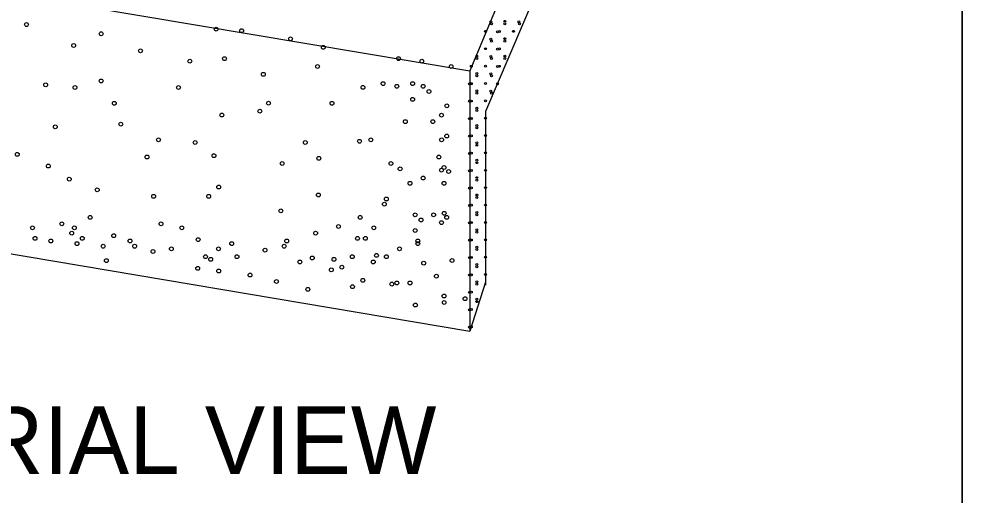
# Model space of a CAD drawing. Extents: x 1007 to 1035.5, y 1000.5 to 1021.5.
# Drawn here: x 1032.16 to 1035.5, y 1005.521 to 1007.208 of the extents above; entities that cross this region are included whole.
import ezdxf

# ---------------------------------------------------------------- set-up
doc = ezdxf.new("R2010")
doc.units = 0
for name, color, linetype in [('Level 1', 7, 'Continuous'), ('Level 10', 7, 'Continuous'), ('Level 11', 7, 'Continuous'), ('Level 2', 7, 'Continuous')]:
    doc.layers.add(name, color=color, linetype=linetype)

msp = doc.modelspace()

# ---------------------------------------------------------------- linework, layer by layer
at = {"layer": 'Level 1'}
for p, q in [((1034.4575, 1008.7069), (1033.7571, 1007.0237)), ((1034.4026, 1008.2678), (1033.812, 1006.8795)), ((1030.4292, 1007.5828), (1033.7571, 1007.0237)), ((1033.7571, 1007.0237), (1033.7571, 1006.1023)), ((1033.812, 1006.8795), (1033.812, 1006.2653)), ((1030.4292, 1006.6614), (1033.7571, 1006.1023)), ((1033.812, 1006.275), (1033.7571, 1006.1023))]:
    msp.add_line(p, q, dxfattribs=at)
for centre, radius in [((1033.831, 1007.1973), 0.00339), ((1033.8335, 1007.1904), 0.00339), ((1033.8806, 1007.199), 0.00339), ((1033.8806, 1007.1904), 0.00339), ((1033.9302, 1007.1973), 0.00339), ((1033.9327, 1007.1904), 0.00339), ((1032.8586, 1007.1712), 0.00677), ((1032.9487, 1007.1656), 0.00677), ((1033.8125, 1007.1635), 0.00339), ((1033.8545, 1007.1618), 0.00339), ((1033.8613, 1007.1627), 0.00339), ((1033.9117, 1007.1635), 0.00339), ((1033.831, 1007.1358), 0.00339), ((1033.8335, 1007.1289), 0.00339), ((1033.8806, 1007.1375), 0.00339), ((1033.8806, 1007.1289), 0.00339), ((1033.2377, 1007.1071), 0.00677), ((1033.8125, 1007.102), 0.00339), ((1033.8545, 1007.1003), 0.00339), ((1033.8613, 1007.1012), 0.00339), ((1033.5044, 1007.067), 0.00677), ((1033.7814, 1007.076), 0.00339), ((1033.7814, 1007.0674), 0.00339), ((1033.831, 1007.0743), 0.00339), ((1033.8335, 1007.0674), 0.00339), ((1033.8806, 1007.076), 0.00339), ((1033.8806, 1007.0674), 0.00339), ((1033.6907, 1007.0392), 0.00677), ((1033.7621, 1007.0397), 0.00339), ((1033.7814, 1007.0145), 0.00339), ((1033.8125, 1007.0405), 0.00339), ((1033.831, 1007.0128), 0.00339), ((1033.8545, 1007.0388), 0.00339), ((1033.8613, 1007.0397), 0.00339), ((1033.7814, 1007.0059), 0.00339), ((1033.8335, 1007.0059), 0.00339), ((1033.7553, 1006.9773), 0.00339), ((1033.7621, 1006.9782), 0.00339), ((1033.7814, 1006.953), 0.00339), ((1033.8125, 1006.979), 0.00339), ((1033.831, 1006.9513), 0.00339), ((1033.8545, 1006.9773), 0.00339), ((1033.7553, 1006.9158), 0.00339), ((1033.7621, 1006.9167), 0.00339), ((1033.7814, 1006.9444), 0.00339), ((1033.8125, 1006.9175), 0.00339), ((1033.8335, 1006.9444), 0.00339), ((1033.7814, 1006.8915), 0.00339), ((1033.7814, 1006.8829), 0.00339), ((1033.7553, 1006.8543), 0.00339), ((1033.7621, 1006.8552), 0.00339), ((1033.8125, 1006.856), 0.00339), ((1033.7814, 1006.83), 0.00339), ((1033.7814, 1006.8214), 0.00339), ((1033.7553, 1006.7928), 0.00339), ((1033.7621, 1006.7937), 0.00339), ((1033.8125, 1006.7945), 0.00339), ((1033.7814, 1006.7685), 0.00339), ((1033.7814, 1006.7599), 0.00339), ((1033.7553, 1006.7313), 0.00339), ((1033.7621, 1006.7322), 0.00339), ((1033.8125, 1006.733), 0.00339), ((1033.7814, 1006.707), 0.00339), ((1033.7814, 1006.6984), 0.00339), ((1033.7553, 1006.6698), 0.00339), ((1033.7621, 1006.6707), 0.00339), ((1033.7814, 1006.6455), 0.00339), ((1033.8125, 1006.6715), 0.00339), ((1033.7814, 1006.6369), 0.00339), ((1033.7553, 1006.6083), 0.00339), ((1033.7621, 1006.6092), 0.00339), ((1033.7814, 1006.584), 0.00339), ((1033.8125, 1006.61), 0.00339), ((1033.7553, 1006.5468), 0.00339), ((1033.7621, 1006.5477), 0.00339), ((1033.7814, 1006.5754), 0.00339), ((1033.8125, 1006.5485), 0.00339), ((1033.7814, 1006.5225), 0.00339), ((1033.7814, 1006.5139), 0.00339), ((1033.7553, 1006.4853), 0.00339), ((1033.7621, 1006.4862), 0.00339), ((1033.8125, 1006.487), 0.00339), ((1033.7814, 1006.461), 0.00339), ((1033.7814, 1006.4524), 0.00339), ((1033.7553, 1006.4238), 0.00339), ((1033.7621, 1006.4247), 0.00339), ((1033.8125, 1006.4255), 0.00339), ((1033.7814, 1006.3995), 0.00339), ((1033.7814, 1006.3909), 0.00339), ((1033.7553, 1006.3623), 0.00339), ((1033.7621, 1006.3632), 0.00339), ((1033.8125, 1006.364), 0.00339), ((1033.7814, 1006.338), 0.00339), ((1033.7814, 1006.3294), 0.00339), ((1033.7553, 1006.3008), 0.00339), ((1033.7621, 1006.3017), 0.00339), ((1033.8125, 1006.3025), 0.00339), ((1033.7814, 1006.2765), 0.00339), ((1033.7814, 1006.2679), 0.00339), ((1033.7553, 1006.2393), 0.00339), ((1033.7621, 1006.2402), 0.00339), ((1033.7814, 1006.215), 0.00339), ((1033.7553, 1006.1778), 0.00339), ((1033.7621, 1006.1787), 0.00339), ((1033.7814, 1006.2064), 0.00339), ((1033.7553, 1006.1163), 0.00339), ((1033.7621, 1006.1172), 0.00339)]:
    msp.add_circle(centre, radius, dxfattribs=at)
at = {"layer": 'Level 10'}
msp.add_line((1035.5, 1021.5), (1035.5, 1000.5), dxfattribs=at)
at = {"layer": 'Level 11'}
msp.add_lwpolyline([(1007, 1000.5), (1035.5, 1000.5), (1035.5, 1021.5), (1007, 1021.5)], close=True, dxfattribs=at)
at = {"layer": 'Level 2'}
for centre in [(1032.1868, 1007.1874), (1032.4514, 1007.1549), (1032.3539, 1007.1131), (1033.1217, 1007.1368), (1032.5907, 1007.0945), (1032.7655, 1007.0577), (1032.8878, 1007.0667), (1033.5867, 1007.0578), (1033.0255, 1007.0113), (1033.2173, 1007.0388), (1032.4514, 1006.9878), (1033.4495, 1006.9785), (1033.5541, 1006.9783), (1032.2548, 1006.9742), (1032.3585, 1006.9646), (1032.7253, 1006.9646), (1033.3783, 1006.9649), (1033.4984, 1006.9689), (1033.5913, 1006.9689), (1033.6119, 1006.9506), (1033.044, 1006.9092), (1033.5541, 1006.9225), (1032.4978, 1006.9088), (1033.0131, 1006.881), (1033.2684, 1006.9088), (1033.6753, 1006.8999), (1032.8785, 1006.8671), (1033.5284, 1006.8438), (1033.6258, 1006.8438), (1033.6563, 1006.8669), (1032.2889, 1006.8253), (1032.521, 1006.8346), (1032.6541, 1006.7792), (1033.4061, 1006.7792), (1033.6568, 1006.7792), (1033.6748, 1006.7926), (1032.7841, 1006.77), (1033.174, 1006.77), (1033.3659, 1006.7743), (1032.1543, 1006.7278), (1032.6138, 1006.7185), (1032.8506, 1006.7232), (1033.222, 1006.7138), (1033.6469, 1006.7183), (1032.2642, 1006.6864), (1033.092, 1006.6953), (1033.4773, 1006.6953), (1033.5098, 1006.6768), (1033.6655, 1006.6812), (1033.5913, 1006.644), (1033.6563, 1006.6719), (1033.6816, 1006.6674), (1032.3384, 1006.64), (1032.8676, 1006.6121), (1033.5449, 1006.6254), (1033.6655, 1006.6254), (1032.4374, 1006.6024), (1032.6371, 1006.5793), (1032.8321, 1006.5793), (1033.2204, 1006.5842), (1033.4541, 1006.5514), (1033.4613, 1006.5698), (1033.0873, 1006.5282), (1033.5634, 1006.514), (1033.6284, 1006.514), (1033.6661, 1006.5192), (1032.3121, 1006.4818), (1032.4121, 1006.5048), (1032.6633, 1006.4821), (1033.3684, 1006.5048), (1033.5841, 1006.4957), (1033.6563, 1006.4862), (1033.6748, 1006.5048), (1032.2079, 1006.4676), (1032.3471, 1006.449), (1032.3564, 1006.4676), (1032.7371, 1006.4676), (1033.2106, 1006.449), (1033.2917, 1006.4725), (1033.417, 1006.4678), (1033.5634, 1006.4584), (1032.2172, 1006.4304), (1032.2729, 1006.4212), (1032.3657, 1006.4119), (1032.3843, 1006.4304), (1032.4957, 1006.4398), (1032.5535, 1006.4214), (1032.7949, 1006.4261), (1032.9135, 1006.4119), (1033.1084, 1006.4212), (1033.3591, 1006.4304), (1033.387, 1006.4304), (1033.5727, 1006.4212), (1033.5727, 1006.4119), (1032.4585, 1006.4026), (1032.5699, 1006.4026), (1032.6349, 1006.384), (1032.6999, 1006.3934), (1032.867, 1006.3934), (1033.0317, 1006.3889), (1033.0992, 1006.4026), (1033.5077, 1006.3934), (1032.4699, 1006.3518), (1032.8206, 1006.3655), (1032.8392, 1006.3562), (1032.932, 1006.3655), (1033.1549, 1006.3469), (1033.1988, 1006.3611), (1033.2756, 1006.3562), (1033.3406, 1006.3655), (1033.4149, 1006.3469), (1033.4263, 1006.3703), (1033.4613, 1006.3655), (1033.5933, 1006.3425), (1033.6939, 1006.3521), (1032.7933, 1006.3243), (1032.8676, 1006.315), (1033.2663, 1006.3191), (1033.3034, 1006.3284), (1032.9784, 1006.3005), (1033.0719, 1006.2779), (1033.3777, 1006.2819), (1033.6383, 1006.2965), (1033.1833, 1006.25), (1033.3412, 1006.2593), (1033.4804, 1006.2686), (1033.4984, 1006.2726), (1033.5449, 1006.2726), (1033.6655, 1006.2262), (1033.7398, 1006.2169), (1033.5639, 1006.1943), (1033.6661, 1006.2036)]:
    msp.add_circle(centre, 0.00677, dxfattribs=at)

# ---------------------------------------------------------------- texts
msp.add_text('PICTORIAL VIEW', height=0.24, dxfattribs=at).set_placement((1031.0348, 1005.5963))

doc.saveas('drawing.dxf')
